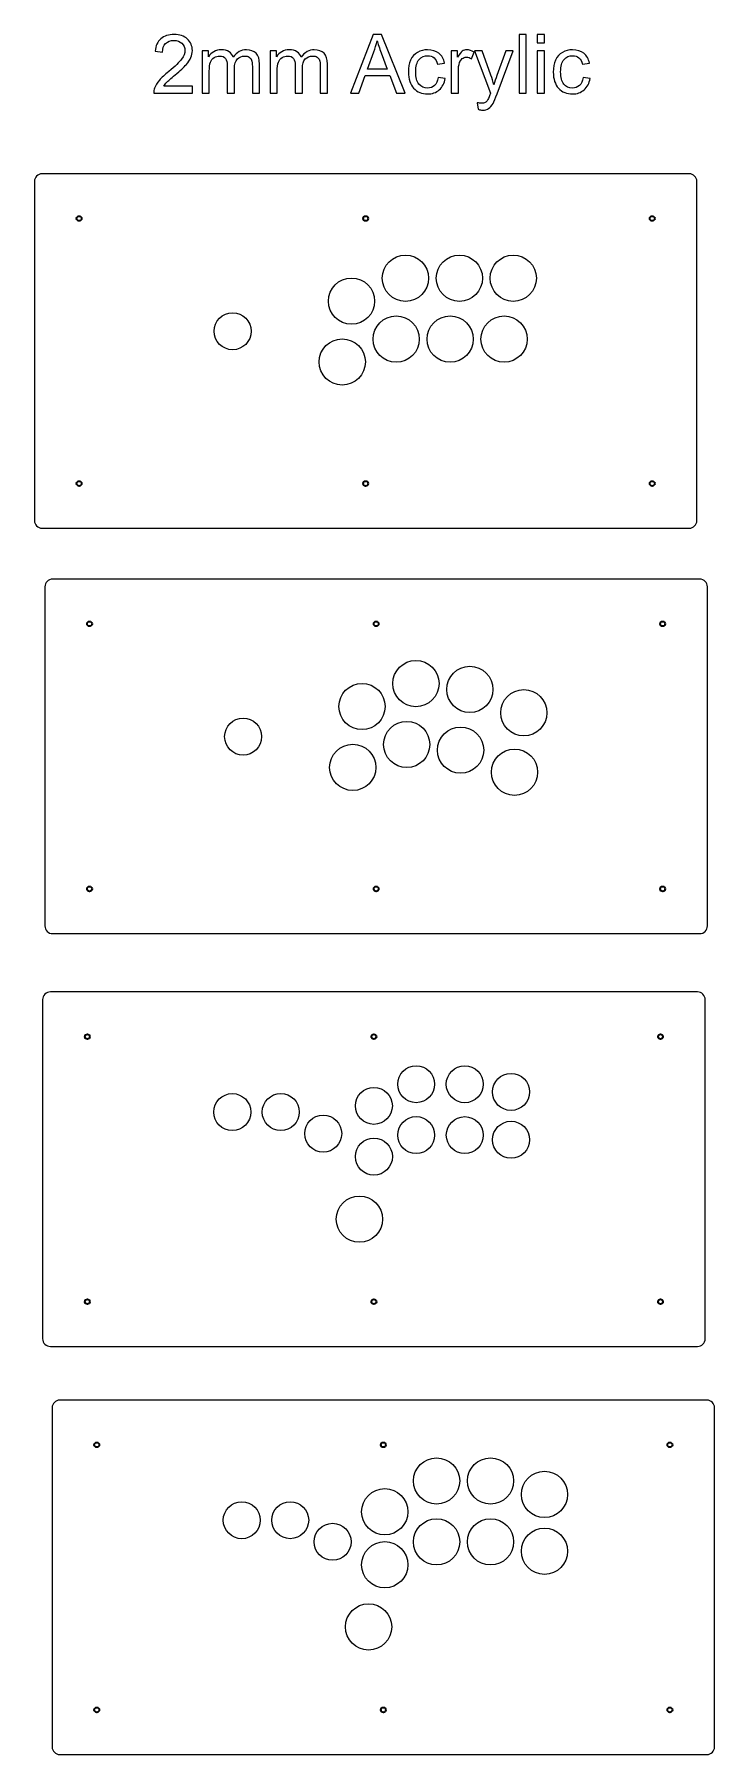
# Model space of a CAD drawing. Header units: millimetres. Extents: x 313 to 2379, y -1899 to 308.
# Drawn here: x 1938 to 2379, y -808 to 308 of the extents above; entities that cross this region are included whole.
import ezdxf

# ---------------------------------------------------------------- set-up
doc = ezdxf.new("R2010")
doc.units = ezdxf.units.MM
doc.header["$MEASUREMENT"] = 0
doc.layers.add('Layer 1', color=7, linetype='Continuous')

msp = doc.modelspace()

# ---------------------------------------------------------------- linework, layer by layer
at = {"layer": 'Layer 1', "color": 250, "lineweight": 9}
for centre, major_axis, ratio in [((2178.3976, 149.6837), (0, 15), 1), ((2213.3976, 149.6962), (0, 15), 1), ((2248.3976, 149.6837), (0, 15), 1), ((2143.3976, 134.8337), (0, 15), 1), ((2066.2476, 115.2836), (0, 12.0001), 0.999991667), ((2172.3976, 110.1962), (0, 15), 1), ((2207.3977, 110.1962), (0, 15), 1), ((2242.3976, 110.1962), (0, 15), 1), ((2137.3976, 95.3462), (0, 15), 1), ((2185.2063, -113.3516), (0, 15), 1), ((2220.2063, -117.0922), (0, 15), 1), ((2150.2063, -128.2016), (0, 15), 1), ((2255.2063, -132.2318), (0, 15), 1), ((2073.0563, -147.7517), (0, 12.0001), 0.999991667), ((2179.2063, -152.8391), (0, 15), 1), ((2214.2064, -156.5151), (0, 15), 1), ((2144.2063, -167.6891), (0, 15), 1), ((2249.2063, -170.8609), (0, 15), 1), ((2185.3593, -373.2888), (0, 12.0001), 0.999991667), ((2216.9092, -373.3013), (0, 12.0001), 0.999991667), ((2246.9093, -378.3014), (0, 12.0001), 0.999991667), ((2066.0344, -391.3513), (0, 12.0001), 0.999991667), ((2097.4843, -391.3264), (0, 12.0001), 0.999991667), ((2157.9094, -387.3388), (0, 12.0001), 0.999991667), ((2125.0093, -405.3638), (0, 12.0001), 0.999991667), ((2185.3593, -406.3013), (0, 12.0001), 0.999991667), ((2216.9218, -406.3264), (0, 12.0001), 0.999991667), ((2246.9218, -409.3263), (0, 12.0001), 0.999991667), ((2157.9343, -420.2888), (0, 12.0001), 0.999991667), ((2148.5094, -460.8637), (0, 15), 1), ((2198.63, -630.7547), (0, 15), 1), ((2233.63, -630.7547), (0, 15), 1), ((2268.63, -639.4641), (0, 15), 1), ((2164.94, -650.7089), (0, 15), 1), ((2072.1519, -656.2175), (0, 12.0001), 0.999991667), ((2103.6018, -656.1926), (0, 12.0001), 0.999991667), ((2131.1268, -670.23), (0, 12.0001), 0.999991667), ((2198.6257, -670.2547), (0, 15), 1), ((2233.6257, -670.2547), (0, 15), 1), ((2268.6257, -676.3736), (0, 15), 1), ((2164.94, -685.1047), (0, 15), 1), ((2154.4978, -725.4537), (0, 15), 1)]:
    msp.add_ellipse(centre, major_axis=major_axis, ratio=ratio, dxfattribs=at)
at = {"layer": 'Layer 1', "color": 250}
for points, knots in [([(2040.1386, 274.3146), (2040.1386, 274.3146), (2040.1386, 269.8696), (2040.1386, 269.8696), (2040.1386, 269.8696), (2015.0561, 269.8696), (2015.0561, 269.8696), (2015.0208, 270.9897), (2015.206, 272.0656), (2015.6029, 273.1063), (2016.2467, 274.8085), (2017.2786, 276.493), (2018.6985, 278.1422), (2020.1184, 279.7915), (2022.1469, 281.6965), (2024.7839, 283.8572), (2028.885, 287.2351), (2031.6719, 289.9074), (2033.1271, 291.8829), (2034.5912, 293.8585), (2035.3232, 295.7282), (2035.3232, 297.4921), (2035.3232, 299.3354), (2034.6617, 300.8876), (2033.3388, 302.1576), (2032.0159, 303.4188), (2030.2873, 304.0538), (2028.1618, 304.0538), (2025.9128, 304.0538), (2024.1137, 303.3835), (2022.7643, 302.043), (2021.4149, 300.7112), (2020.7358, 298.8591), (2020.7182, 296.4867), (2020.7182, 296.4867), (2015.9557, 296.9629), (2015.9557, 296.9629), (2016.282, 300.526), (2017.5167, 303.2424), (2019.651, 305.1121), (2021.7941, 306.9818), (2024.6605, 307.9167), (2028.2676, 307.9167), (2031.9012, 307.9167), (2034.7852, 306.9113), (2036.9019, 304.8916), (2039.0273, 302.872), (2040.0857, 300.3673), (2040.0857, 297.3863), (2040.0857, 295.8693), (2039.777, 294.3789), (2039.1508, 292.9148), (2038.5335, 291.442), (2037.5016, 289.8986), (2036.064, 288.2758), (2034.6176, 286.6618), (2032.2276, 284.4305), (2028.8938, 281.6083), (2026.098, 279.2623), (2024.2989, 277.6748), (2023.5051, 276.837), (2022.7114, 275.9991), (2022.0587, 275.1613), (2021.5384, 274.3146), (2021.5384, 274.3146), (2040.1386, 274.3146), (2040.1386, 274.3146)], [0, 0, 0, 0, 0.045454545, 0.045454545, 0.045454545, 0.090909091, 0.090909091, 0.090909091, 0.136363636, 0.136363636, 0.136363636, 0.181818182, 0.181818182, 0.181818182, 0.227272727, 0.227272727, 0.227272727, 0.272727273, 0.272727273, 0.272727273, 0.318181818, 0.318181818, 0.318181818, 0.363636364, 0.363636364, 0.363636364, 0.409090909, 0.409090909, 0.409090909, 0.454545455, 0.454545455, 0.454545455, 0.5, 0.5, 0.5, 0.545454545, 0.545454545, 0.545454545, 0.590909091, 0.590909091, 0.590909091, 0.636363636, 0.636363636, 0.636363636, 0.681818182, 0.681818182, 0.681818182, 0.727272727, 0.727272727, 0.727272727, 0.772727273, 0.772727273, 0.772727273, 0.818181818, 0.818181818, 0.818181818, 0.863636364, 0.863636364, 0.863636364, 0.909090909, 0.909090909, 0.909090909, 0.954545455, 0.954545455, 0.954545455, 1, 1, 1, 1]), ([(2142.8146, 269.8696), (2142.8146, 269.8696), (2157.3491, 307.758), (2157.3491, 307.758), (2157.3491, 307.758), (2162.8612, 307.758), (2162.8612, 307.758), (2162.8612, 307.758), (2178.2865, 269.8696), (2178.2865, 269.8696), (2178.2865, 269.8696), (2172.5803, 269.8696), (2172.5803, 269.8696), (2172.5803, 269.8696), (2168.197, 281.3525), (2168.197, 281.3525), (2168.197, 281.3525), (2152.2426, 281.3525), (2152.2426, 281.3525), (2152.2426, 281.3525), (2148.1328, 269.8696), (2148.1328, 269.8696), (2148.1328, 269.8696), (2142.8146, 269.8696), (2142.8146, 269.8696)], [0, 0, 0, 0, 0.125, 0.125, 0.125, 0.25, 0.25, 0.25, 0.375, 0.375, 0.375, 0.5, 0.5, 0.5, 0.625, 0.625, 0.625, 0.75, 0.75, 0.75, 0.875, 0.875, 0.875, 1, 1, 1, 1]), ([(2153.7155, 285.4271), (2153.7155, 285.4271), (2166.6271, 285.4271), (2166.6271, 285.4271), (2166.6271, 285.4271), (2162.676, 295.9311), (2162.676, 295.9311), (2161.4854, 299.1237), (2160.5858, 301.7607), (2159.9596, 303.8421), (2159.4393, 301.3727), (2158.7426, 298.9473), (2157.8694, 296.5484), (2157.8694, 296.5484), (2153.7155, 285.4271), (2153.7155, 285.4271)], [0, 0, 0, 0, 0.2, 0.2, 0.2, 0.4, 0.4, 0.4, 0.6, 0.6, 0.6, 0.8, 0.8, 0.8, 1, 1, 1, 1]), ([(2252.114, 269.8696), (2252.114, 269.8696), (2252.114, 307.758), (2252.114, 307.758), (2252.114, 307.758), (2256.7706, 307.758), (2256.7706, 307.758), (2256.7706, 307.758), (2256.7706, 269.8696), (2256.7706, 269.8696), (2256.7706, 269.8696), (2252.114, 269.8696), (2252.114, 269.8696)], [0, 0, 0, 0, 0.25, 0.25, 0.25, 0.5, 0.5, 0.5, 0.75, 0.75, 0.75, 1, 1, 1, 1]), ([(2263.9761, 302.4663), (2263.9761, 302.4663), (2263.9761, 307.758), (2263.9761, 307.758), (2263.9761, 307.758), (2268.6328, 307.758), (2268.6328, 307.758), (2268.6328, 307.758), (2268.6328, 302.4663), (2268.6328, 302.4663), (2268.6328, 302.4663), (2263.9761, 302.4663), (2263.9761, 302.4663)], [0, 0, 0, 0, 0.25, 0.25, 0.25, 0.5, 0.5, 0.5, 0.75, 0.75, 0.75, 1, 1, 1, 1]), ([(2046.4445, 269.8696), (2046.4445, 269.8696), (2046.4445, 297.3334), (2046.4445, 297.3334), (2046.4445, 297.3334), (2050.6249, 297.3334), (2050.6249, 297.3334), (2050.6249, 297.3334), (2050.6249, 293.4528), (2050.6249, 293.4528), (2051.4804, 294.7934), (2052.6269, 295.8782), (2054.0557, 296.6895), (2055.4844, 297.5098), (2057.1072, 297.9155), (2058.9328, 297.9155), (2060.9613, 297.9155), (2062.6282, 297.4921), (2063.9247, 296.6543), (2065.2211, 295.8076), (2066.1383, 294.6346), (2066.6675, 293.1177), (2068.8547, 296.3191), (2071.6858, 297.9155), (2075.1783, 297.9155), (2077.9123, 297.9155), (2080.0201, 297.1658), (2081.4842, 295.6577), (2082.957, 294.1495), (2083.6979, 291.83), (2083.6979, 288.6991), (2083.6979, 288.6991), (2083.6979, 269.8696), (2083.6979, 269.8696), (2083.6979, 269.8696), (2079.0412, 269.8696), (2079.0412, 269.8696), (2079.0412, 269.8696), (2079.0412, 287.1557), (2079.0412, 287.1557), (2079.0412, 289.0078), (2078.8824, 290.3484), (2078.5826, 291.1686), (2078.2827, 291.9888), (2077.7359, 292.6414), (2076.9333, 293.1441), (2076.1396, 293.6468), (2075.2047, 293.8938), (2074.1376, 293.8938), (2072.1973, 293.8938), (2070.5922, 293.25), (2069.3133, 291.9711), (2068.0345, 290.6835), (2067.3995, 288.6286), (2067.3995, 285.8063), (2067.3995, 285.8063), (2067.3995, 269.8696), (2067.3995, 269.8696), (2067.3995, 269.8696), (2062.7428, 269.8696), (2062.7428, 269.8696), (2062.7428, 269.8696), (2062.7428, 287.6937), (2062.7428, 287.6937), (2062.7428, 289.7575), (2062.3636, 291.3097), (2061.6051, 292.3416), (2060.8467, 293.3734), (2059.6031, 293.8938), (2057.8833, 293.8938), (2056.578, 293.8938), (2055.3698, 293.5498), (2054.2585, 292.8619), (2053.1473, 292.174), (2052.3447, 291.1686), (2051.842, 289.8368), (2051.3481, 288.5139), (2051.1012, 286.6001), (2051.1012, 284.1042), (2051.1012, 284.1042), (2051.1012, 269.8696), (2051.1012, 269.8696), (2051.1012, 269.8696), (2046.4445, 269.8696), (2046.4445, 269.8696)], [0, 0, 0, 0, 0.035714286, 0.035714286, 0.035714286, 0.071428571, 0.071428571, 0.071428571, 0.107142857, 0.107142857, 0.107142857, 0.142857143, 0.142857143, 0.142857143, 0.178571429, 0.178571429, 0.178571429, 0.214285714, 0.214285714, 0.214285714, 0.25, 0.25, 0.25, 0.285714286, 0.285714286, 0.285714286, 0.321428571, 0.321428571, 0.321428571, 0.357142857, 0.357142857, 0.357142857, 0.392857143, 0.392857143, 0.392857143, 0.428571429, 0.428571429, 0.428571429, 0.464285714, 0.464285714, 0.464285714, 0.5, 0.5, 0.5, 0.535714286, 0.535714286, 0.535714286, 0.571428571, 0.571428571, 0.571428571, 0.607142857, 0.607142857, 0.607142857, 0.642857143, 0.642857143, 0.642857143, 0.678571429, 0.678571429, 0.678571429, 0.714285714, 0.714285714, 0.714285714, 0.75, 0.75, 0.75, 0.785714286, 0.785714286, 0.785714286, 0.821428571, 0.821428571, 0.821428571, 0.857142857, 0.857142857, 0.857142857, 0.892857143, 0.892857143, 0.892857143, 0.928571429, 0.928571429, 0.928571429, 0.964285714, 0.964285714, 0.964285714, 1, 1, 1, 1]), ([(2090.5241, 269.8696), (2090.5241, 269.8696), (2090.5241, 297.3334), (2090.5241, 297.3334), (2090.5241, 297.3334), (2094.7045, 297.3334), (2094.7045, 297.3334), (2094.7045, 297.3334), (2094.7045, 293.4528), (2094.7045, 293.4528), (2095.56, 294.7934), (2096.7065, 295.8782), (2098.1353, 296.6895), (2099.564, 297.5098), (2101.1868, 297.9155), (2103.0124, 297.9155), (2105.0409, 297.9155), (2106.7078, 297.4921), (2108.0043, 296.6543), (2109.3007, 295.8076), (2110.2179, 294.6346), (2110.7471, 293.1177), (2112.9343, 296.3191), (2115.7654, 297.9155), (2119.2579, 297.9155), (2121.9919, 297.9155), (2124.0997, 297.1658), (2125.5638, 295.6577), (2127.0366, 294.1495), (2127.7775, 291.83), (2127.7775, 288.6991), (2127.7775, 288.6991), (2127.7775, 269.8696), (2127.7775, 269.8696), (2127.7775, 269.8696), (2123.1208, 269.8696), (2123.1208, 269.8696), (2123.1208, 269.8696), (2123.1208, 287.1557), (2123.1208, 287.1557), (2123.1208, 289.0078), (2122.962, 290.3484), (2122.6622, 291.1686), (2122.3623, 291.9888), (2121.8155, 292.6414), (2121.0129, 293.1441), (2120.2192, 293.6468), (2119.2843, 293.8938), (2118.2172, 293.8938), (2116.2769, 293.8938), (2114.6718, 293.25), (2113.3929, 291.9711), (2112.1141, 290.6835), (2111.4791, 288.6286), (2111.4791, 285.8063), (2111.4791, 285.8063), (2111.4791, 269.8696), (2111.4791, 269.8696), (2111.4791, 269.8696), (2106.8224, 269.8696), (2106.8224, 269.8696), (2106.8224, 269.8696), (2106.8224, 287.6937), (2106.8224, 287.6937), (2106.8224, 289.7575), (2106.4432, 291.3097), (2105.6847, 292.3416), (2104.9263, 293.3734), (2103.6827, 293.8938), (2101.9629, 293.8938), (2100.6576, 293.8938), (2099.4494, 293.5498), (2098.3381, 292.8619), (2097.2269, 292.174), (2096.4243, 291.1686), (2095.9216, 289.8368), (2095.4277, 288.5139), (2095.1808, 286.6001), (2095.1808, 284.1042), (2095.1808, 284.1042), (2095.1808, 269.8696), (2095.1808, 269.8696), (2095.1808, 269.8696), (2090.5241, 269.8696), (2090.5241, 269.8696)], [0, 0, 0, 0, 0.035714286, 0.035714286, 0.035714286, 0.071428571, 0.071428571, 0.071428571, 0.107142857, 0.107142857, 0.107142857, 0.142857143, 0.142857143, 0.142857143, 0.178571429, 0.178571429, 0.178571429, 0.214285714, 0.214285714, 0.214285714, 0.25, 0.25, 0.25, 0.285714286, 0.285714286, 0.285714286, 0.321428571, 0.321428571, 0.321428571, 0.357142857, 0.357142857, 0.357142857, 0.392857143, 0.392857143, 0.392857143, 0.428571429, 0.428571429, 0.428571429, 0.464285714, 0.464285714, 0.464285714, 0.5, 0.5, 0.5, 0.535714286, 0.535714286, 0.535714286, 0.571428571, 0.571428571, 0.571428571, 0.607142857, 0.607142857, 0.607142857, 0.642857143, 0.642857143, 0.642857143, 0.678571429, 0.678571429, 0.678571429, 0.714285714, 0.714285714, 0.714285714, 0.75, 0.75, 0.75, 0.785714286, 0.785714286, 0.785714286, 0.821428571, 0.821428571, 0.821428571, 0.857142857, 0.857142857, 0.857142857, 0.892857143, 0.892857143, 0.892857143, 0.928571429, 0.928571429, 0.928571429, 0.964285714, 0.964285714, 0.964285714, 1, 1, 1, 1]), ([(2199.6207, 279.9238), (2199.6207, 279.9238), (2204.1715, 279.2888), (2204.1715, 279.2888), (2203.6688, 276.1579), (2202.3988, 273.7149), (2200.3439, 271.9422), (2198.2889, 270.1695), (2195.7577, 269.2875), (2192.768, 269.2875), (2189.0197, 269.2875), (2186.0034, 270.5134), (2183.728, 272.9652), (2181.4438, 275.417), (2180.3061, 278.9272), (2180.3061, 283.4956), (2180.3061, 286.459), (2180.8, 289.0431), (2181.7789, 291.2656), (2182.7579, 293.4793), (2184.2484, 295.1461), (2186.2592, 296.2486), (2188.2612, 297.3598), (2190.4396, 297.9155), (2192.8032, 297.9155), (2195.7754, 297.9155), (2198.2184, 297.1658), (2200.1057, 295.6577), (2202.0019, 294.1495), (2203.219, 292.0064), (2203.7482, 289.2371), (2203.7482, 289.2371), (2199.2502, 288.5492), (2199.2502, 288.5492), (2198.8181, 290.3925), (2198.0596, 291.7771), (2196.9572, 292.712), (2195.8636, 293.638), (2194.5407, 294.1054), (2192.9884, 294.1054), (2190.6425, 294.1054), (2188.7375, 293.2676), (2187.2646, 291.5919), (2185.8006, 289.9074), (2185.0686, 287.2616), (2185.0686, 283.6279), (2185.0686, 279.9414), (2185.7741, 277.2691), (2187.1852, 275.6022), (2188.6052, 273.9354), (2190.4484, 273.0975), (2192.715, 273.0975), (2194.5495, 273.0975), (2196.0752, 273.6531), (2197.2923, 274.7732), (2198.5182, 275.8845), (2199.2943, 277.6043), (2199.6207, 279.9238)], [0, 0, 0, 0, 0.052631579, 0.052631579, 0.052631579, 0.105263158, 0.105263158, 0.105263158, 0.157894737, 0.157894737, 0.157894737, 0.210526316, 0.210526316, 0.210526316, 0.263157895, 0.263157895, 0.263157895, 0.315789474, 0.315789474, 0.315789474, 0.368421053, 0.368421053, 0.368421053, 0.421052632, 0.421052632, 0.421052632, 0.473684211, 0.473684211, 0.473684211, 0.526315789, 0.526315789, 0.526315789, 0.578947368, 0.578947368, 0.578947368, 0.631578947, 0.631578947, 0.631578947, 0.684210526, 0.684210526, 0.684210526, 0.736842105, 0.736842105, 0.736842105, 0.789473684, 0.789473684, 0.789473684, 0.842105263, 0.842105263, 0.842105263, 0.894736842, 0.894736842, 0.894736842, 0.947368421, 0.947368421, 0.947368421, 1, 1, 1, 1]), ([(2208.0873, 269.8696), (2208.0873, 269.8696), (2208.0873, 297.3334), (2208.0873, 297.3334), (2208.0873, 297.3334), (2212.2677, 297.3334), (2212.2677, 297.3334), (2212.2677, 297.3334), (2212.2677, 293.1265), (2212.2677, 293.1265), (2213.3349, 295.0756), (2214.3226, 296.3632), (2215.231, 296.9806), (2216.1394, 297.6068), (2217.136, 297.9155), (2218.2208, 297.9155), (2219.7907, 297.9155), (2221.387, 297.4216), (2223.0098, 296.4426), (2223.0098, 296.4426), (2221.3517, 292.1475), (2221.3517, 292.1475), (2220.2228, 292.7825), (2219.094, 293.1), (2217.9651, 293.1), (2216.9508, 293.1), (2216.0424, 292.7914), (2215.2399, 292.1828), (2214.4373, 291.5743), (2213.864, 290.7276), (2213.5201, 289.6428), (2212.9997, 287.9936), (2212.744, 286.1856), (2212.744, 284.2188), (2212.744, 284.2188), (2212.744, 269.8696), (2212.744, 269.8696), (2212.744, 269.8696), (2208.0873, 269.8696), (2208.0873, 269.8696)], [0, 0, 0, 0, 0.076923077, 0.076923077, 0.076923077, 0.153846154, 0.153846154, 0.153846154, 0.230769231, 0.230769231, 0.230769231, 0.307692308, 0.307692308, 0.307692308, 0.384615385, 0.384615385, 0.384615385, 0.461538462, 0.461538462, 0.461538462, 0.538461538, 0.538461538, 0.538461538, 0.615384615, 0.615384615, 0.615384615, 0.692307692, 0.692307692, 0.692307692, 0.769230769, 0.769230769, 0.769230769, 0.846153846, 0.846153846, 0.846153846, 0.923076923, 0.923076923, 0.923076923, 1, 1, 1, 1]), ([(2225.5498, 259.3127), (2225.5498, 259.3127), (2225.0207, 263.6166), (2225.0207, 263.6166), (2226.0437, 263.3432), (2226.9257, 263.2021), (2227.6841, 263.2021), (2228.7248, 263.2021), (2229.5539, 263.3785), (2230.1712, 263.7224), (2230.7974, 264.0664), (2231.3089, 264.5515), (2231.7058, 265.1688), (2231.9969, 265.6363), (2232.4731, 266.7916), (2233.1257, 268.6437), (2233.2139, 268.8995), (2233.3462, 269.2787), (2233.5403, 269.7814), (2233.5403, 269.7814), (2223.1157, 297.3334), (2223.1157, 297.3334), (2223.1157, 297.3334), (2228.0898, 297.3334), (2228.0898, 297.3334), (2228.0898, 297.3334), (2233.8225, 281.476), (2233.8225, 281.476), (2234.5721, 279.474), (2235.2336, 277.3573), (2235.8245, 275.1348), (2236.3625, 277.225), (2236.9975, 279.2888), (2237.7383, 281.3172), (2237.7383, 281.3172), (2243.5944, 297.3334), (2243.5944, 297.3334), (2243.5944, 297.3334), (2248.2423, 297.3334), (2248.2423, 297.3334), (2248.2423, 297.3334), (2237.8618, 269.3933), (2237.8618, 269.3933), (2236.7417, 266.3859), (2235.8686, 264.3222), (2235.2424, 263.1845), (2234.4134, 261.6587), (2233.4609, 260.5386), (2232.3937, 259.8242), (2231.3178, 259.1099), (2230.0389, 258.7571), (2228.5573, 258.7571), (2227.6577, 258.7571), (2226.6523, 258.9423), (2225.5498, 259.3127)], [0, 0, 0, 0, 0.055555556, 0.055555556, 0.055555556, 0.111111111, 0.111111111, 0.111111111, 0.166666667, 0.166666667, 0.166666667, 0.222222222, 0.222222222, 0.222222222, 0.277777778, 0.277777778, 0.277777778, 0.333333333, 0.333333333, 0.333333333, 0.388888889, 0.388888889, 0.388888889, 0.444444444, 0.444444444, 0.444444444, 0.5, 0.5, 0.5, 0.555555556, 0.555555556, 0.555555556, 0.611111111, 0.611111111, 0.611111111, 0.666666667, 0.666666667, 0.666666667, 0.722222222, 0.722222222, 0.722222222, 0.777777778, 0.777777778, 0.777777778, 0.833333333, 0.833333333, 0.833333333, 0.888888889, 0.888888889, 0.888888889, 0.944444444, 0.944444444, 0.944444444, 1, 1, 1, 1]), ([(2263.9761, 269.8696), (2263.9761, 269.8696), (2263.9761, 297.3334), (2263.9761, 297.3334), (2263.9761, 297.3334), (2268.6328, 297.3334), (2268.6328, 297.3334), (2268.6328, 297.3334), (2268.6328, 269.8696), (2268.6328, 269.8696), (2268.6328, 269.8696), (2263.9761, 269.8696), (2263.9761, 269.8696)], [0, 0, 0, 0, 0.25, 0.25, 0.25, 0.5, 0.5, 0.5, 0.75, 0.75, 0.75, 1, 1, 1, 1]), ([(2293.6712, 279.9238), (2293.6712, 279.9238), (2298.222, 279.2888), (2298.222, 279.2888), (2297.7193, 276.1579), (2296.4493, 273.7149), (2294.3944, 271.9422), (2292.3394, 270.1695), (2289.8082, 269.2875), (2286.8185, 269.2875), (2283.0702, 269.2875), (2280.0539, 270.5134), (2277.7785, 272.9652), (2275.4943, 275.417), (2274.3566, 278.9272), (2274.3566, 283.4956), (2274.3566, 286.459), (2274.8505, 289.0431), (2275.8294, 291.2656), (2276.8084, 293.4793), (2278.2989, 295.1461), (2280.3097, 296.2486), (2282.3117, 297.3598), (2284.4901, 297.9155), (2286.8537, 297.9155), (2289.8259, 297.9155), (2292.2689, 297.1658), (2294.1562, 295.6577), (2296.0524, 294.1495), (2297.2695, 292.0064), (2297.7987, 289.2371), (2297.7987, 289.2371), (2293.3007, 288.5492), (2293.3007, 288.5492), (2292.8686, 290.3925), (2292.1101, 291.7771), (2291.0077, 292.712), (2289.9141, 293.638), (2288.5912, 294.1054), (2287.0389, 294.1054), (2284.693, 294.1054), (2282.788, 293.2676), (2281.3151, 291.5919), (2279.8511, 289.9074), (2279.1191, 287.2616), (2279.1191, 283.6279), (2279.1191, 279.9414), (2279.8246, 277.2691), (2281.2357, 275.6022), (2282.6557, 273.9354), (2284.4989, 273.0975), (2286.7655, 273.0975), (2288.6, 273.0975), (2290.1257, 273.6531), (2291.3428, 274.7732), (2292.5687, 275.8845), (2293.3448, 277.6043), (2293.6712, 279.9238)], [0, 0, 0, 0, 0.052631579, 0.052631579, 0.052631579, 0.105263158, 0.105263158, 0.105263158, 0.157894737, 0.157894737, 0.157894737, 0.210526316, 0.210526316, 0.210526316, 0.263157895, 0.263157895, 0.263157895, 0.315789474, 0.315789474, 0.315789474, 0.368421053, 0.368421053, 0.368421053, 0.421052632, 0.421052632, 0.421052632, 0.473684211, 0.473684211, 0.473684211, 0.526315789, 0.526315789, 0.526315789, 0.578947368, 0.578947368, 0.578947368, 0.631578947, 0.631578947, 0.631578947, 0.684210526, 0.684210526, 0.684210526, 0.736842105, 0.736842105, 0.736842105, 0.789473684, 0.789473684, 0.789473684, 0.842105263, 0.842105263, 0.842105263, 0.894736842, 0.894736842, 0.894736842, 0.947368421, 0.947368421, 0.947368421, 1, 1, 1, 1])]:
    msp.add_open_spline(points, degree=3, knots=knots, dxfattribs=at)
at = {"layer": 'Layer 1', "color": 250, "lineweight": 9}
for points in [[(1942.5782, 217.459), (1942.5782, 217.459), (2362.5782, 217.459), (2362.5782, 217.459), (2365.3282, 217.459), (2367.5782, 215.209), (2367.5782, 212.459), (2367.5782, 212.459), (2367.5782, -7.541), (2367.5782, -7.541), (2367.5782, -10.291), (2365.3282, -12.541), (2362.5782, -12.541), (2362.5782, -12.541), (1942.5782, -12.541), (1942.5782, -12.541), (1939.8282, -12.541), (1937.5782, -10.291), (1937.5782, -7.541), (1937.5782, -7.541), (1937.5782, 212.459), (1937.5782, 212.459), (1937.5782, 215.209), (1939.8282, 217.459), (1942.5782, 217.459)], [(1949.3868, -45.5763), (1949.3868, -45.5763), (2369.387, -45.5763), (2369.387, -45.5763), (2372.137, -45.5763), (2374.3869, -47.8263), (2374.3869, -50.5763), (2374.3869, -50.5763), (2374.3869, -270.5763), (2374.3869, -270.5763), (2374.3869, -273.3263), (2372.137, -275.5763), (2369.387, -275.5763), (2369.387, -275.5763), (1949.3868, -275.5763), (1949.3868, -275.5763), (1946.6368, -275.5763), (1944.3869, -273.3263), (1944.3869, -270.5763), (1944.3869, -270.5763), (1944.3869, -50.5763), (1944.3869, -50.5763), (1944.3869, -47.8263), (1946.6368, -45.5763), (1949.3868, -45.5763)], [(1947.9343, -313.432), (1947.9343, -313.432), (2367.9343, -313.432), (2367.9343, -313.432), (2370.6843, -313.432), (2372.9343, -315.682), (2372.9343, -318.432), (2372.9343, -318.432), (2372.9343, -538.432), (2372.9343, -538.432), (2372.9343, -541.182), (2370.6843, -543.432), (2367.9343, -543.432), (2367.9343, -543.432), (1947.9343, -543.432), (1947.9343, -543.432), (1945.1843, -543.432), (1942.9343, -541.182), (1942.9343, -538.432), (1942.9343, -538.432), (1942.9343, -318.432), (1942.9343, -318.432), (1942.9343, -315.682), (1945.1843, -313.432), (1947.9343, -313.432)], [(1954.0518, -578.2982), (1954.0518, -578.2982), (2374.0518, -578.2982), (2374.0518, -578.2982), (2376.8018, -578.2982), (2379.0518, -580.5482), (2379.0518, -583.2982), (2379.0518, -583.2982), (2379.0518, -803.2982), (2379.0518, -803.2982), (2379.0518, -806.0482), (2376.8018, -808.2982), (2374.0518, -808.2982), (2374.0518, -808.2982), (1954.0518, -808.2982), (1954.0518, -808.2982), (1951.3018, -808.2982), (1949.0518, -806.0482), (1949.0518, -803.2982), (1949.0518, -803.2982), (1949.0518, -583.2982), (1949.0518, -583.2982), (1949.0518, -580.5482), (1951.3018, -578.2982), (1954.0518, -578.2982)]]:
    msp.add_open_spline(points, degree=3, knots=[0, 0, 0, 0, 0.125, 0.125, 0.125, 0.25, 0.25, 0.25, 0.375, 0.375, 0.375, 0.5, 0.5, 0.5, 0.625, 0.625, 0.625, 0.75, 0.75, 0.75, 0.875, 0.875, 0.875, 1, 1, 1, 1], dxfattribs=at)
at = {"layer": 'Layer 1', "lineweight": 35}
for points in [[(1968.1834, 188.4565), (1968.1834, 189.3402), (1967.4671, 190.0565), (1966.5834, 190.0565), (1965.6997, 190.0565), (1964.9834, 189.3402), (1964.9834, 188.4565), (1964.9834, 187.5728), (1965.6997, 186.8565), (1966.5834, 186.8565), (1967.4671, 186.8565), (1968.1834, 187.5728), (1968.1834, 188.4565)], [(2154.1782, 188.4564), (2154.1782, 189.3401), (2153.4619, 190.0564), (2152.5782, 190.0564), (2151.6945, 190.0564), (2150.9782, 189.3401), (2150.9782, 188.4564), (2150.9782, 187.5727), (2151.6945, 186.8564), (2152.5782, 186.8564), (2153.4619, 186.8564), (2154.1782, 187.5727), (2154.1782, 188.4564)], [(2340.173, 188.4564), (2340.173, 189.3401), (2339.4567, 190.0564), (2338.573, 190.0564), (2337.6893, 190.0564), (2336.973, 189.3401), (2336.973, 188.4564), (2336.973, 187.5727), (2337.6893, 186.8564), (2338.573, 186.8564), (2339.4567, 186.8564), (2340.173, 187.5727), (2340.173, 188.4564)], [(1968.1834, 16.4616), (1968.1834, 17.3453), (1967.4671, 18.0616), (1966.5834, 18.0616), (1965.6997, 18.0616), (1964.9834, 17.3453), (1964.9834, 16.4616), (1964.9834, 15.5779), (1965.6997, 14.8616), (1966.5834, 14.8616), (1967.4671, 14.8616), (1968.1834, 15.5779), (1968.1834, 16.4616)], [(2154.1782, 16.4616), (2154.1782, 17.3453), (2153.4619, 18.0616), (2152.5782, 18.0616), (2151.6945, 18.0616), (2150.9782, 17.3453), (2150.9782, 16.4616), (2150.9782, 15.5779), (2151.6945, 14.8616), (2152.5782, 14.8616), (2153.4619, 14.8616), (2154.1782, 15.5779), (2154.1782, 16.4616)], [(2340.173, 16.4616), (2340.173, 17.3453), (2339.4567, 18.0616), (2338.573, 18.0616), (2337.6893, 18.0616), (2336.973, 17.3453), (2336.973, 16.4616), (2336.973, 15.5779), (2337.6893, 14.8616), (2338.573, 14.8616), (2339.4567, 14.8616), (2340.173, 15.5779), (2340.173, 16.4616)], [(1974.9921, -74.5788), (1974.9921, -73.6951), (1974.2758, -72.9788), (1973.3921, -72.9788), (1972.5084, -72.9788), (1971.7921, -73.6951), (1971.7921, -74.5788), (1971.7921, -75.4625), (1972.5084, -76.1788), (1973.3921, -76.1788), (1974.2758, -76.1788), (1974.9921, -75.4625), (1974.9921, -74.5788)], [(2160.9869, -74.5789), (2160.9869, -73.6952), (2160.2706, -72.9789), (2159.3869, -72.9789), (2158.5032, -72.9789), (2157.7869, -73.6952), (2157.7869, -74.5789), (2157.7869, -75.4626), (2158.5032, -76.1789), (2159.3869, -76.1789), (2160.2706, -76.1789), (2160.9869, -75.4626), (2160.9869, -74.5789)], [(2346.9817, -74.5789), (2346.9817, -73.6952), (2346.2654, -72.9789), (2345.3817, -72.9789), (2344.498, -72.9789), (2343.7817, -73.6952), (2343.7817, -74.5789), (2343.7817, -75.4626), (2344.498, -76.1789), (2345.3817, -76.1789), (2346.2654, -76.1789), (2346.9817, -75.4626), (2346.9817, -74.5789)], [(1974.9921, -246.5737), (1974.9921, -245.69), (1974.2758, -244.9737), (1973.3921, -244.9737), (1972.5084, -244.9737), (1971.7921, -245.69), (1971.7921, -246.5737), (1971.7921, -247.4574), (1972.5084, -248.1737), (1973.3921, -248.1737), (1974.2758, -248.1737), (1974.9921, -247.4574), (1974.9921, -246.5737)], [(2160.9869, -246.5737), (2160.9869, -245.69), (2160.2706, -244.9737), (2159.3869, -244.9737), (2158.5032, -244.9737), (2157.7869, -245.69), (2157.7869, -246.5737), (2157.7869, -247.4574), (2158.5032, -248.1737), (2159.3869, -248.1737), (2160.2706, -248.1737), (2160.9869, -247.4574), (2160.9869, -246.5737)], [(2346.9817, -246.5737), (2346.9817, -245.69), (2346.2654, -244.9737), (2345.3817, -244.9737), (2344.498, -244.9737), (2343.7817, -245.69), (2343.7817, -246.5737), (2343.7817, -247.4574), (2344.498, -248.1737), (2345.3817, -248.1737), (2346.2654, -248.1737), (2346.9817, -247.4574), (2346.9817, -246.5737)], [(1973.5395, -342.4345), (1973.5395, -341.5508), (1972.8232, -340.8345), (1971.9395, -340.8345), (1971.0558, -340.8345), (1970.3395, -341.5508), (1970.3395, -342.4345), (1970.3395, -343.3182), (1971.0558, -344.0345), (1971.9395, -344.0345), (1972.8232, -344.0345), (1973.5395, -343.3182), (1973.5395, -342.4345)], [(2159.5343, -342.4346), (2159.5343, -341.5509), (2158.818, -340.8346), (2157.9343, -340.8346), (2157.0506, -340.8346), (2156.3343, -341.5509), (2156.3343, -342.4346), (2156.3343, -343.3183), (2157.0506, -344.0346), (2157.9343, -344.0346), (2158.818, -344.0346), (2159.5343, -343.3183), (2159.5343, -342.4346)], [(2345.5291, -342.4346), (2345.5291, -341.5509), (2344.8128, -340.8346), (2343.9291, -340.8346), (2343.0454, -340.8346), (2342.3291, -341.5509), (2342.3291, -342.4346), (2342.3291, -343.3183), (2343.0454, -344.0346), (2343.9291, -344.0346), (2344.8128, -344.0346), (2345.5291, -343.3183), (2345.5291, -342.4346)], [(1973.5395, -514.4294), (1973.5395, -513.5457), (1972.8232, -512.8294), (1971.9395, -512.8294), (1971.0558, -512.8294), (1970.3395, -513.5457), (1970.3395, -514.4294), (1970.3395, -515.3131), (1971.0558, -516.0294), (1971.9395, -516.0294), (1972.8232, -516.0294), (1973.5395, -515.3131), (1973.5395, -514.4294)], [(2159.5343, -514.4294), (2159.5343, -513.5457), (2158.818, -512.8294), (2157.9343, -512.8294), (2157.0506, -512.8294), (2156.3343, -513.5457), (2156.3343, -514.4294), (2156.3343, -515.3131), (2157.0506, -516.0294), (2157.9343, -516.0294), (2158.818, -516.0294), (2159.5343, -515.3131), (2159.5343, -514.4294)], [(2345.5291, -514.4294), (2345.5291, -513.5457), (2344.8128, -512.8294), (2343.9291, -512.8294), (2343.0454, -512.8294), (2342.3291, -513.5457), (2342.3291, -514.4294), (2342.3291, -515.3131), (2343.0454, -516.0294), (2343.9291, -516.0294), (2344.8128, -516.0294), (2345.5291, -515.3131), (2345.5291, -514.4294)], [(1979.657, -607.3007), (1979.657, -606.417), (1978.9407, -605.7007), (1978.057, -605.7007), (1977.1733, -605.7007), (1976.457, -606.417), (1976.457, -607.3007), (1976.457, -608.1844), (1977.1733, -608.9007), (1978.057, -608.9007), (1978.9407, -608.9007), (1979.657, -608.1844), (1979.657, -607.3007)], [(2165.6518, -607.3008), (2165.6518, -606.4171), (2164.9355, -605.7008), (2164.0518, -605.7008), (2163.1681, -605.7008), (2162.4518, -606.4171), (2162.4518, -607.3008), (2162.4518, -608.1845), (2163.1681, -608.9008), (2164.0518, -608.9008), (2164.9355, -608.9008), (2165.6518, -608.1845), (2165.6518, -607.3008)], [(2351.6466, -607.3008), (2351.6466, -606.4171), (2350.9303, -605.7008), (2350.0466, -605.7008), (2349.1629, -605.7008), (2348.4466, -606.4171), (2348.4466, -607.3008), (2348.4466, -608.1845), (2349.1629, -608.9008), (2350.0466, -608.9008), (2350.9303, -608.9008), (2351.6466, -608.1845), (2351.6466, -607.3008)], [(1979.657, -779.2956), (1979.657, -778.4119), (1978.9407, -777.6956), (1978.057, -777.6956), (1977.1733, -777.6956), (1976.457, -778.4119), (1976.457, -779.2956), (1976.457, -780.1793), (1977.1733, -780.8956), (1978.057, -780.8956), (1978.9407, -780.8956), (1979.657, -780.1793), (1979.657, -779.2956)], [(2165.6518, -779.2956), (2165.6518, -778.4119), (2164.9355, -777.6956), (2164.0518, -777.6956), (2163.1681, -777.6956), (2162.4518, -778.4119), (2162.4518, -779.2956), (2162.4518, -780.1793), (2163.1681, -780.8956), (2164.0518, -780.8956), (2164.9355, -780.8956), (2165.6518, -780.1793), (2165.6518, -779.2956)], [(2351.6466, -779.2956), (2351.6466, -778.4119), (2350.9303, -777.6956), (2350.0466, -777.6956), (2349.1629, -777.6956), (2348.4466, -778.4119), (2348.4466, -779.2956), (2348.4466, -780.1793), (2349.1629, -780.8956), (2350.0466, -780.8956), (2350.9303, -780.8956), (2351.6466, -780.1793), (2351.6466, -779.2956)]]:
    msp.add_open_spline(points, degree=3, knots=[0, 0, 0, 0, 0.25, 0.25, 0.25, 0.5, 0.5, 0.5, 0.75, 0.75, 0.75, 1, 1, 1, 1], dxfattribs=at)

doc.saveas('drawing.dxf')
